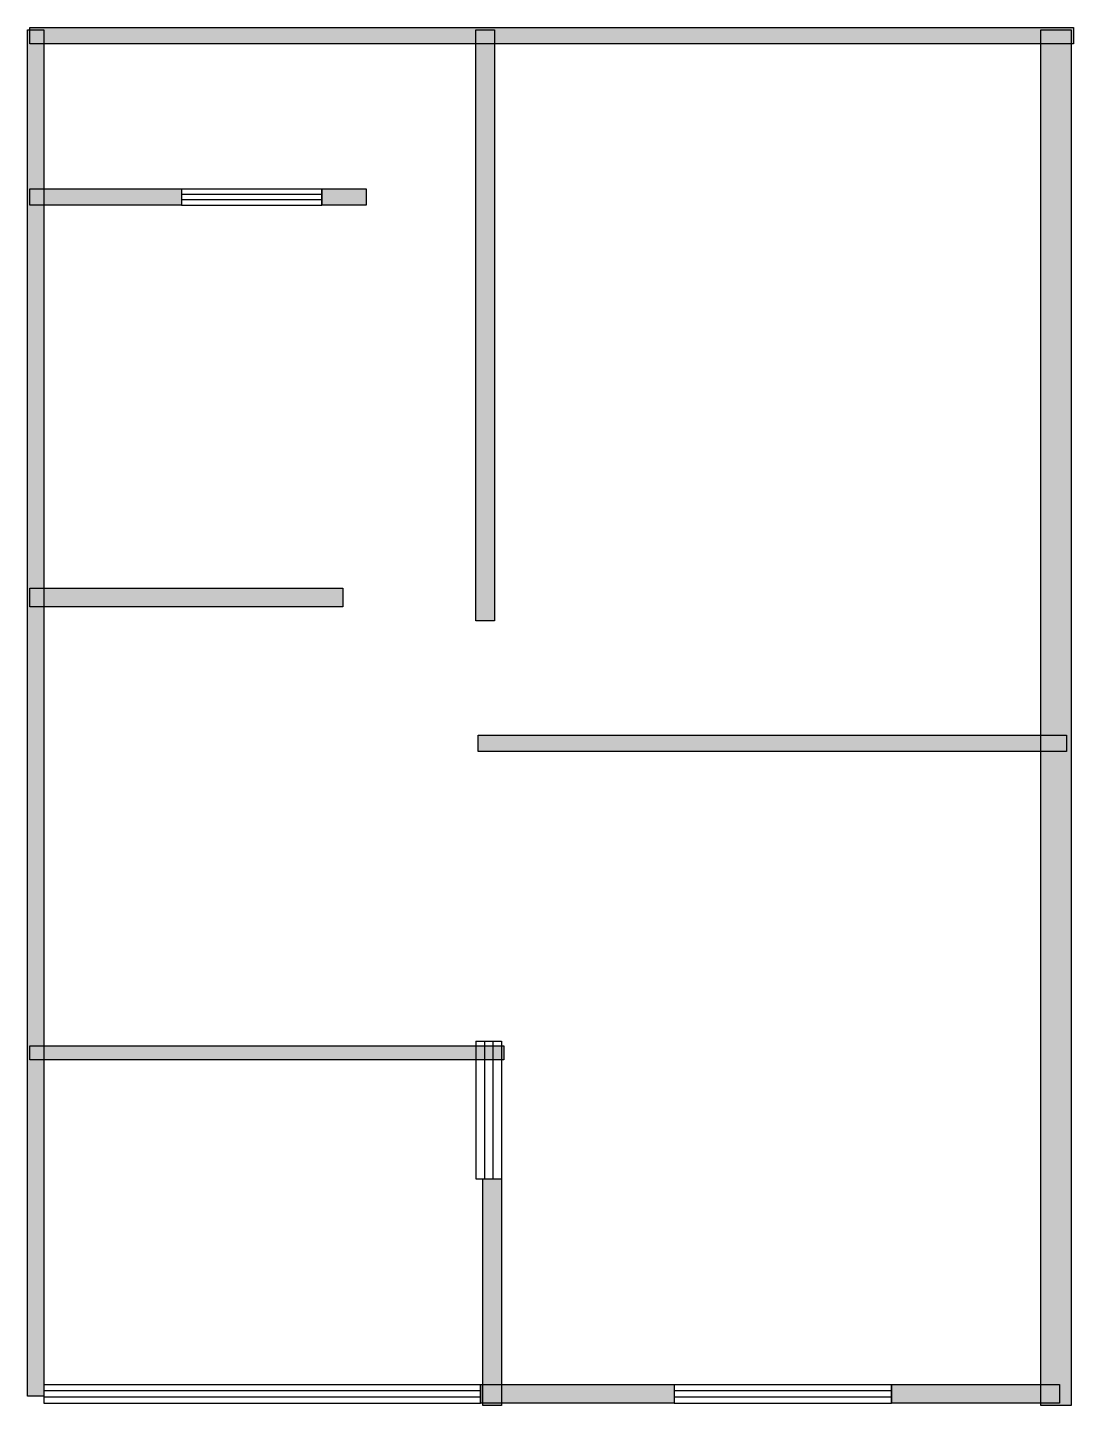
# Model space of a CAD drawing. Header units: centimetres. Extents: x 39 to 879, y 92 to 1198.
import ezdxf

# ---------------------------------------------------------------- set-up
doc = ezdxf.new("R2010")
doc.units = ezdxf.units.CM
doc.layers.add('WALL', color=7, linetype='Continuous')
doc.layers.add('WINDOW', color=5, linetype='Continuous')

msp = doc.modelspace()

# ---------------------------------------------------------------- hatches: boundary and pattern name
at = {"layer": 'WALL'}
h = msp.add_hatch(color=256, dxfattribs=at)
h.dxf.hatch_style = 1
h.paths.add_polyline_path([(39.375, 1196.25), (52.5, 1196.25), (52.5, 99.375), (39.375, 99.375)])
h = msp.add_hatch(color=256, dxfattribs=at)
h.dxf.hatch_style = 1
h.paths.add_polyline_path([(41.25, 1198.125), (879.375, 1198.125), (879.375, 1185), (41.25, 1185)])
h = msp.add_hatch(color=256, dxfattribs=at)
h.dxf.hatch_style = 1
h.paths.add_polyline_path([(399.375, 1196.25), (414.375, 1196.25), (414.375, 721.875), (399.375, 721.875)])
h = msp.add_hatch(color=256, dxfattribs=at)
h.dxf.hatch_style = 1
h.paths.add_polyline_path([(853.125, 1196.25), (877.5, 1196.25), (877.5, 91.875), (853.125, 91.875)])
h = msp.add_hatch(color=256, dxfattribs=at)
h.dxf.hatch_style = 1
h.paths.add_polyline_path([(41.25, 1068.75), (163.125, 1068.75), (163.125, 1055.625), (41.25, 1055.625)])
h = msp.add_hatch(color=256, dxfattribs=at)
h.dxf.hatch_style = 1
h.paths.add_polyline_path([(275.625, 1068.75), (311.25, 1068.75), (311.25, 1055.625), (275.625, 1055.625)])
h = msp.add_hatch(color=256, dxfattribs=at)
h.dxf.hatch_style = 1
h.paths.add_polyline_path([(41.25, 748.125), (292.5, 748.125), (292.5, 733.125), (41.25, 733.125)])
h = msp.add_hatch(color=256, dxfattribs=at)
h.dxf.hatch_style = 1
h.paths.add_polyline_path([(401.25, 630), (873.75, 630), (873.75, 616.875), (401.25, 616.875)])
h = msp.add_hatch(color=256, dxfattribs=at)
h.dxf.hatch_style = 1
h.paths.add_polyline_path([(41.25, 380.625), (421.875, 380.625), (421.875, 369.375), (41.25, 369.375)])
h = msp.add_hatch(color=256, dxfattribs=at)
h.dxf.hatch_style = 1
h.paths.add_polyline_path([(405, 273.75), (420, 273.75), (420, 91.875), (405, 91.875)])
h = msp.add_hatch(color=256, dxfattribs=at)
h.dxf.hatch_style = 1
h.paths.add_polyline_path([(403.125, 108.75), (558.75, 108.75), (558.75, 93.75), (403.125, 93.75)])
h = msp.add_hatch(color=256, dxfattribs=at)
h.dxf.hatch_style = 1
h.paths.add_polyline_path([(733.125, 108.75), (868.125, 108.75), (868.125, 93.75), (733.125, 93.75)])

# ---------------------------------------------------------------- linework, layer by layer
for points in [[(39.375, 1196.25), (52.5, 1196.25), (52.5, 99.375), (39.375, 99.375)], [(41.25, 1198.125), (879.375, 1198.125), (879.375, 1185), (41.25, 1185)], [(399.375, 1196.25), (414.375, 1196.25), (414.375, 721.875), (399.375, 721.875)], [(853.125, 1196.25), (877.5, 1196.25), (877.5, 91.875), (853.125, 91.875)], [(41.25, 1068.75), (163.125, 1068.75), (163.125, 1055.625), (41.25, 1055.625)], [(275.625, 1068.75), (311.25, 1068.75), (311.25, 1055.625), (275.625, 1055.625)], [(41.25, 748.125), (292.5, 748.125), (292.5, 733.125), (41.25, 733.125)], [(401.25, 630), (873.75, 630), (873.75, 616.875), (401.25, 616.875)], [(41.25, 380.625), (421.875, 380.625), (421.875, 369.375), (41.25, 369.375)], [(405, 273.75), (420, 273.75), (420, 91.875), (405, 91.875)], [(403.125, 108.75), (558.75, 108.75), (558.75, 93.75), (403.125, 93.75)], [(733.125, 108.75), (868.125, 108.75), (868.125, 93.75), (733.125, 93.75)]]:
    msp.add_lwpolyline(points, close=True, dxfattribs=at)
at = {"layer": 'WINDOW'}
for p, q in [((163.125, 1068.75), (275.625, 1068.75)), ((163.125, 1068.75), (163.125, 1055.625)), ((163.125, 1064.375), (275.625, 1064.375)), ((275.625, 1068.75), (275.625, 1055.625)), ((163.125, 1060), (275.625, 1060)), ((163.125, 1055.625), (275.625, 1055.625)), ((399.375, 384.375), (399.375, 273.75)), ((399.375, 384.375), (420, 384.375)), ((406.25, 384.375), (406.25, 273.75)), ((413.125, 384.375), (413.125, 273.75)), ((420, 384.375), (420, 273.75)), ((399.375, 273.75), (420, 273.75)), ((52.5, 108.75), (403.125, 108.75)), ((52.5, 108.75), (52.5, 93.75)), ((52.5, 103.75), (403.125, 103.75)), ((403.125, 108.75), (403.125, 93.75)), ((558.75, 108.75), (733.125, 108.75)), ((558.75, 108.75), (558.75, 93.75)), ((558.75, 103.75), (733.125, 103.75)), ((733.125, 108.75), (733.125, 93.75)), ((52.5, 98.75), (403.125, 98.75)), ((52.5, 93.75), (403.125, 93.75)), ((558.75, 98.75), (733.125, 98.75)), ((558.75, 93.75), (733.125, 93.75))]:
    msp.add_line(p, q, dxfattribs=at)

doc.saveas('drawing.dxf')
